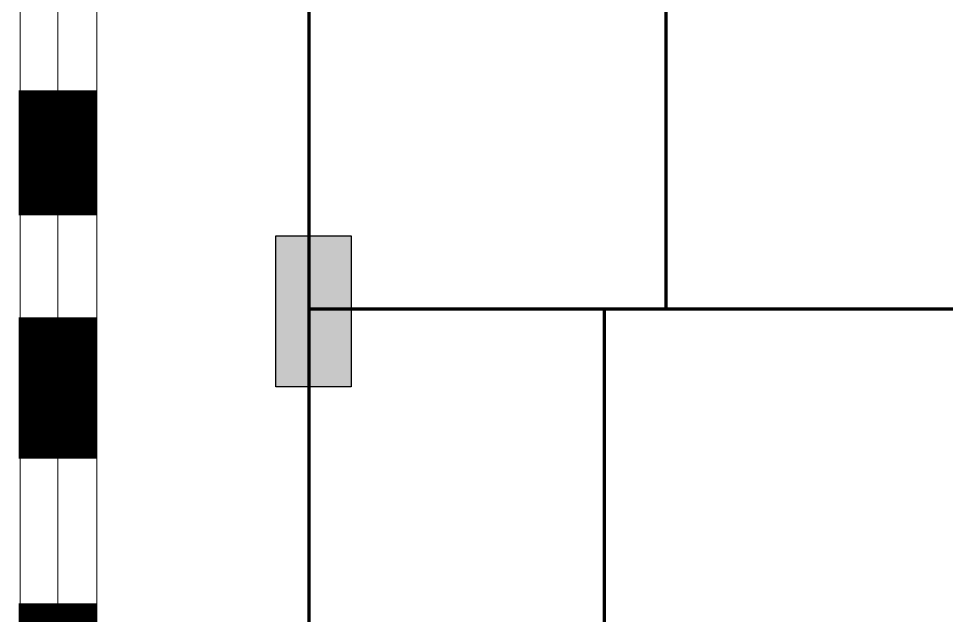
# Model space of a CAD drawing. Header units: millimetres. Extents: x 13114 to 67229, y 22859 to 38520.
# Drawn here: x 19325.6 to 19425.2, y 36485.4 to 36549.4 of the extents above; entities that cross this region are included whole.
import ezdxf

# ---------------------------------------------------------------- set-up
doc = ezdxf.new("R2010")
doc.units = ezdxf.units.MM
doc.layers.add('План_Штампы', color=7, linetype='Continuous')

# ---------------------------------------------------------------- blocks, each defined once
blk = doc.blocks.new('A$C32E8229D')
at = {"true_color": 0xffffff}
blk.add_hatch(color=7, dxfattribs=at).paths.add_polyline_path([(0, 0), (0, -8), (16, -8), (16, 0)])
h = blk.add_hatch(color=126)
h.paths.add_polyline_path([(0.2, -0.2), (15.8, -0.2), (15.8, -7.8), (0.2, -7.8)])
h.paths.add_polyline_path([(13.492, -2.045), (12.079, -2.045), (11.368, -2.625, 0.162397), (11.289, -2.839), (11.289, -3.633), (10.352, -3.633), (10.352, -4.047), (11.684, -4.047), (11.684, -3.477), (12.26, -4.279), (11.289, -5.103), (11.289, -6.781), (11.853, -6.781), (11.853, -5.443), (12.798, -4.643), (12.798, -5.939), (14.462, -5.939), (14.462, -5.389), (13.45, -5.389), (13.45, -3.967), (12.458, -2.586), (13.151, -2.586), (13.694, -3.343), (14.176, -2.998)], flags=16)
h.paths.add_polyline_path([(10.741, -1.821, 1), (11.797, -1.821, 1)], flags=16)
h.paths.add_polyline_path([(9.387, -3.588), (5.989, -3.588), (6.561, -3.026), (5.911, -3.026), (5.105, -3.833), (5.911, -4.64), (6.561, -4.64), (5.989, -4.093), (9.387, -4.093)], flags=16)
h.paths.add_polyline_path([(4.289, -1.083), (1.724, -1.083), (1.724, -6.601), (4.289, -6.601)], flags=16)
at = {"color": 126}
blk.add_lwpolyline([(16, -8), (0, -8), (0, 0), (16, 0)], close=True, dxfattribs=at)

msp = doc.modelspace()

# ---------------------------------------------------------------- linework, layer by layer
at = {"color": 126, "lineweight": 100, "true_color": 0x008754}
for points in [[(19356.819, 36518.253), (19356.819, 36577.144), (19349.271, 36577.144), (19349.271, 36627.118)], [(19395.142, 36518.253), (19395.142, 36627.118)], [(19363.138, 36423.332), (19363.138, 36398.01), (19344.195, 36398.01), (19344.195, 36461.128), (19356.819, 36461.128), (19356.819, 36518.253), (19656.281, 36518.253), (19656.281, 36561.473)], [(19388.462, 36518.253), (19388.462, 36461.128), (19398.588, 36461.128), (19398.588, 36412.449)]]:
    msp.add_lwpolyline(points, dxfattribs=at)
at = {"lineweight": 0}
for points in [[(19325.787, 36451.443), (19325.787, 36602.846)], [(19329.808, 36451.873), (19329.808, 36603.276)], [(19334.007, 36451.524), (19334.007, 36602.927)]]:
    msp.add_lwpolyline(points, dxfattribs=at)
at = {"lineweight": 0, "const_width": 8.4}
for points in [[(19329.808, 36541.717), (19329.808, 36528.293)], [(19329.808, 36517.338), (19329.808, 36502.199)], [(19329.808, 36486.662), (19329.808, 36467.41)]]:
    msp.add_lwpolyline(points, dxfattribs=at)

# ---------------------------------------------------------------- block references
at = {"layer": 'План_Штампы', "color": 126, "true_color": 0x008754, "xscale": 1.012510887696, "yscale": 1.012510887696, "zscale": 1.012510887696, "rotation": 89.99786532371449}
msp.add_blockref('A$C32E8229D', (19353.23, 36509.88), dxfattribs=at)

doc.saveas('drawing.dxf')
